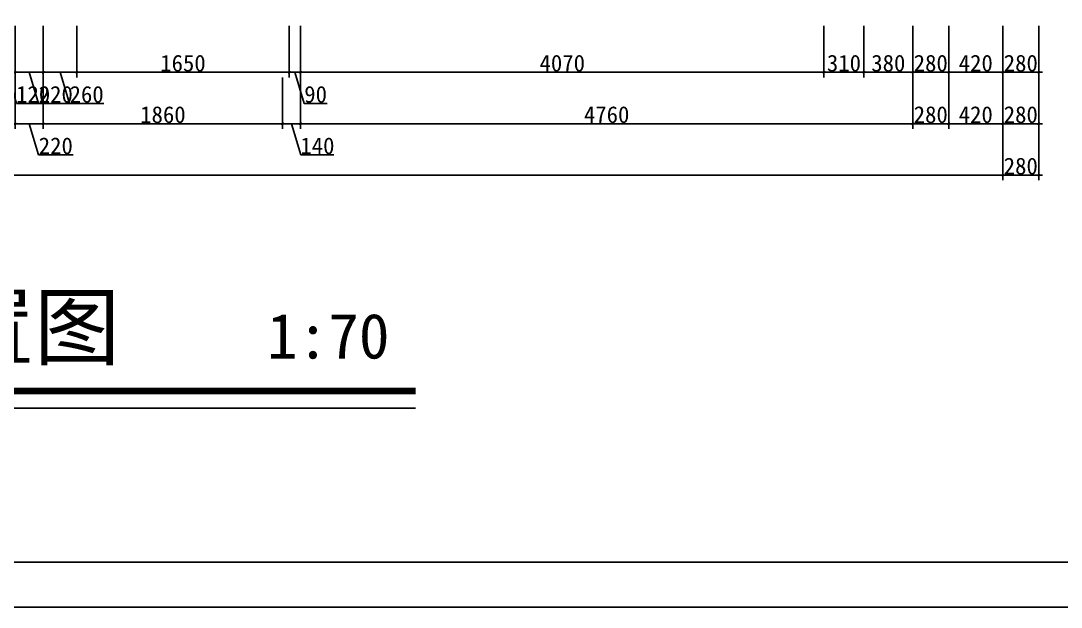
# Model space of a CAD drawing. Extents: x 13886 to 74789, y -750269 to -704302.
# Drawn here: x 60364 to 68454, y -725092 to -720533 of the extents above; entities that cross this region are included whole.
import ezdxf

# ---------------------------------------------------------------- set-up
doc = ezdxf.new("R2010")
doc.units = 0
doc.header["$LTSCALE"] = 10
doc.layers.get('0').update_dxf_attribs({"linetype": 'CONTINUOUS'})
doc.layers.get('DEFPOINTS').update_dxf_attribs({"linetype": 'CONTINUOUS'})
doc.layers.add('____4', color=4, linetype='CONTINUOUS')
doc.layers.add('__A', color=14, linetype='CONTINUOUS')
doc.styles.get("Standard").update_dxf_attribs({"font": 'NSimSun.ttf'})
doc.dimstyles.get("Standard").update_dxf_attribs({"dimtxt": 0.18, "dimasz": 0.18, "dimexe": 0.18, "dimexo": 0.0625, "dimgap": 0.09, "dimtad": 0, "dimtih": 1, "dimtoh": 1, "dimdec": 4, "dimzin": 0, "dimtxsty": 'STANDARD', "dimcen": 0.09, "dimazin": 3, "dimtfac": 1, "dimtdec": 4, "dimtofl": 0, "dimtmove": 0, "dimatfit": 3, "dimtolj": 1, "dimtzin": 0})

# ---------------------------------------------------------------- blocks, each defined once
blk = doc.blocks.new('HTHJGJ')
at = {"layer": '__A', "ltscale": 150}
for p, q in [((42936.3, -749919.1), (15636.3, -749919.1)), ((43286.3, -750269.1), (13886.3, -750269.1))]:
    blk.add_line(p, q, dxfattribs=at)
blk = doc.blocks.new('_ARCHTICK')
at = {"color": 0, "linetype": 'BYBLOCK', "const_width": 0.15}
blk.add_lwpolyline([(-0.5, -0.5), (0.5, 0.5)], dxfattribs=at)
blk = doc.blocks.new('*D1048')
at = {"color": 250, "ltscale": 60}
for p, q in [((67999.4, -721373.2), (67999.4, -721773.2)), ((68279.4, -721373.2), (68279.4, -721773.2)), ((68309.4, -721733.2), (67969.4, -721733.2))]:
    blk.add_line(p, q, dxfattribs=at)
at = {"layer": 'DEFPOINTS', "color": 0, "ltscale": 60}
for p in [(67999.4, -721333.2), (68279.4, -721333.2), (67999.4, -721733.2)]:
    blk.add_point(p, dxfattribs=at)
at = {"color": 250, "ltscale": 60, "xscale": 20, "yscale": 20, "zscale": 20, "rotation": 180}
blk.add_blockref('_ARCHTICK', (67999.4, -721733.2), dxfattribs=at)
at = {"color": 250, "ltscale": 60, "xscale": 20, "yscale": 20, "zscale": 20}
blk.add_blockref('_ARCHTICK', (68279.4, -721733.2), dxfattribs=at)
at = {"color": 3, "ltscale": 60, "insert": (68139.4, -721663.2), "char_height": 130, "attachment_point": 5}
blk.add_mtext('\\A1;280', dxfattribs=at)
blk = doc.blocks.new('*D1049')
at = {"color": 250, "ltscale": 60}
for p, q in [((51192.1, -721373.2), (51192.1, -721773.2)), ((67999.4, -721373.2), (67999.4, -721773.2)), ((68029.4, -721733.2), (51162.1, -721733.2))]:
    blk.add_line(p, q, dxfattribs=at)
at = {"layer": 'DEFPOINTS', "color": 0, "ltscale": 60}
for p in [(51192.1, -721333.2), (67999.4, -721333.2), (51192.1, -721733.2)]:
    blk.add_point(p, dxfattribs=at)
at = {"color": 250, "ltscale": 60, "xscale": 20, "yscale": 20, "zscale": 20, "rotation": 180}
blk.add_blockref('_ARCHTICK', (51192.1, -721733.2), dxfattribs=at)
at = {"color": 250, "ltscale": 60, "xscale": 20, "yscale": 20, "zscale": 20}
blk.add_blockref('_ARCHTICK', (67999.4, -721733.2), dxfattribs=at)
at = {"color": 3, "ltscale": 60, "insert": (59595.7, -721663.2), "char_height": 130, "attachment_point": 5}
blk.add_mtext('\\A1;16805', dxfattribs=at)
blk = doc.blocks.new('*D1061')
at = {"color": 250, "ltscale": 60}
for p, q in [((60319.4, -720973.2), (60319.4, -721373.2)), ((60539.4, -720973.2), (60539.4, -721373.2)), ((60289.4, -721333.2), (60569.4, -721333.2)), ((60429.4, -721333.2), (60502.1, -721575.7)), ((60502.1, -721575.7), (60770.7, -721575.7))]:
    blk.add_line(p, q, dxfattribs=at)
at = {"layer": 'DEFPOINTS', "color": 0, "ltscale": 60}
for p in [(60319.4, -720933.2), (60539.4, -720933.2), (60539.4, -721333.2)]:
    blk.add_point(p, dxfattribs=at)
at = {"color": 250, "ltscale": 60, "xscale": 20, "yscale": 20, "zscale": 20, "rotation": 180}
blk.add_blockref('_ARCHTICK', (60319.4, -721333.2), dxfattribs=at)
at = {"color": 250, "ltscale": 60, "xscale": 20, "yscale": 20, "zscale": 20}
blk.add_blockref('_ARCHTICK', (60539.4, -721333.2), dxfattribs=at)
at = {"color": 3, "ltscale": 60, "insert": (60636.4, -721505.7), "char_height": 130, "attachment_point": 5}
blk.add_mtext('\\A1;220', dxfattribs=at)
blk = doc.blocks.new('*D1062')
at = {"color": 250, "ltscale": 60}
for p, q in [((60539.4, -720973.2), (60539.4, -721373.2)), ((62399.4, -720973.2), (62399.4, -721373.2)), ((60509.4, -721333.2), (62429.4, -721333.2))]:
    blk.add_line(p, q, dxfattribs=at)
at = {"layer": 'DEFPOINTS', "color": 0, "ltscale": 60}
for p in [(60539.4, -720933.2), (62399.4, -720933.2), (62399.4, -721333.2)]:
    blk.add_point(p, dxfattribs=at)
at = {"color": 250, "ltscale": 60, "xscale": 20, "yscale": 20, "zscale": 20, "rotation": 180}
blk.add_blockref('_ARCHTICK', (60539.4, -721333.2), dxfattribs=at)
at = {"color": 250, "ltscale": 60, "xscale": 20, "yscale": 20, "zscale": 20}
blk.add_blockref('_ARCHTICK', (62399.4, -721333.2), dxfattribs=at)
at = {"color": 3, "ltscale": 60, "insert": (61469.4, -721263.2), "char_height": 130, "attachment_point": 5}
blk.add_mtext('\\A1;1860', dxfattribs=at)
blk = doc.blocks.new('*D1063')
at = {"color": 250, "ltscale": 60}
for p, q in [((62399.4, -720973.2), (62399.4, -721373.2)), ((62539.4, -720973.2), (62539.4, -721373.2)), ((62369.4, -721333.2), (62569.4, -721333.2)), ((62469.4, -721333.2), (62542.1, -721575.7)), ((62542.1, -721575.7), (62799.1, -721575.7))]:
    blk.add_line(p, q, dxfattribs=at)
at = {"layer": 'DEFPOINTS', "color": 0, "ltscale": 60}
for p in [(62399.4, -720933.2), (62539.4, -720933.2), (62539.4, -721333.2)]:
    blk.add_point(p, dxfattribs=at)
at = {"color": 250, "ltscale": 60, "xscale": 20, "yscale": 20, "zscale": 20, "rotation": 180}
blk.add_blockref('_ARCHTICK', (62399.4, -721333.2), dxfattribs=at)
at = {"color": 250, "ltscale": 60, "xscale": 20, "yscale": 20, "zscale": 20}
blk.add_blockref('_ARCHTICK', (62539.4, -721333.2), dxfattribs=at)
at = {"color": 3, "ltscale": 60, "insert": (62670.6, -721505.7), "char_height": 130, "attachment_point": 5}
blk.add_mtext('\\A1;140', dxfattribs=at)
blk = doc.blocks.new('*D1064')
at = {"color": 250, "ltscale": 60}
for p, q in [((62539.4, -720973.2), (62539.4, -721373.2)), ((67299.4, -720973.2), (67299.4, -721373.2)), ((62509.4, -721333.2), (67329.4, -721333.2))]:
    blk.add_line(p, q, dxfattribs=at)
at = {"layer": 'DEFPOINTS', "color": 0, "ltscale": 60}
for p in [(62539.4, -720933.2), (67299.4, -720933.2), (67299.4, -721333.2)]:
    blk.add_point(p, dxfattribs=at)
at = {"color": 250, "ltscale": 60, "xscale": 20, "yscale": 20, "zscale": 20, "rotation": 180}
blk.add_blockref('_ARCHTICK', (62539.4, -721333.2), dxfattribs=at)
at = {"color": 250, "ltscale": 60, "xscale": 20, "yscale": 20, "zscale": 20}
blk.add_blockref('_ARCHTICK', (67299.4, -721333.2), dxfattribs=at)
at = {"color": 3, "ltscale": 60, "insert": (64919.4, -721263.2), "char_height": 130, "attachment_point": 5}
blk.add_mtext('\\A1;4760', dxfattribs=at)
blk = doc.blocks.new('*D1065')
at = {"color": 250, "ltscale": 60}
for p, q in [((67299.4, -720973.2), (67299.4, -721373.2)), ((67579.4, -720973.2), (67579.4, -721373.2)), ((67269.4, -721333.2), (67609.4, -721333.2))]:
    blk.add_line(p, q, dxfattribs=at)
at = {"layer": 'DEFPOINTS', "color": 0, "ltscale": 60}
for p in [(67299.4, -720933.2), (67579.4, -720933.2), (67579.4, -721333.2)]:
    blk.add_point(p, dxfattribs=at)
at = {"color": 250, "ltscale": 60, "xscale": 20, "yscale": 20, "zscale": 20, "rotation": 180}
blk.add_blockref('_ARCHTICK', (67299.4, -721333.2), dxfattribs=at)
at = {"color": 250, "ltscale": 60, "xscale": 20, "yscale": 20, "zscale": 20}
blk.add_blockref('_ARCHTICK', (67579.4, -721333.2), dxfattribs=at)
at = {"color": 3, "ltscale": 60, "insert": (67439.4, -721263.2), "char_height": 130, "attachment_point": 5}
blk.add_mtext('\\A1;280', dxfattribs=at)
blk = doc.blocks.new('*D1066')
at = {"color": 250, "ltscale": 60}
for p, q in [((67579.4, -720973.2), (67579.4, -721373.2)), ((67999.4, -720973.2), (67999.4, -721373.2)), ((67549.4, -721333.2), (68029.4, -721333.2))]:
    blk.add_line(p, q, dxfattribs=at)
at = {"layer": 'DEFPOINTS', "color": 0, "ltscale": 60}
for p in [(67579.4, -720933.2), (67999.4, -720933.2), (67999.4, -721333.2)]:
    blk.add_point(p, dxfattribs=at)
at = {"color": 250, "ltscale": 60, "xscale": 20, "yscale": 20, "zscale": 20, "rotation": 180}
blk.add_blockref('_ARCHTICK', (67579.4, -721333.2), dxfattribs=at)
at = {"color": 250, "ltscale": 60, "xscale": 20, "yscale": 20, "zscale": 20}
blk.add_blockref('_ARCHTICK', (67999.4, -721333.2), dxfattribs=at)
at = {"color": 3, "ltscale": 60, "insert": (67789.4, -721263.2), "char_height": 130, "attachment_point": 5}
blk.add_mtext('\\A1;420', dxfattribs=at)
blk = doc.blocks.new('*D1067')
at = {"color": 250, "ltscale": 60}
for p, q in [((67999.4, -720973.2), (67999.4, -721373.2)), ((68279.4, -720973.2), (68279.4, -721373.2)), ((67969.4, -721333.2), (68309.4, -721333.2))]:
    blk.add_line(p, q, dxfattribs=at)
at = {"layer": 'DEFPOINTS', "color": 0, "ltscale": 60}
for p in [(67999.4, -720933.2), (68279.4, -720933.2), (68279.4, -721333.2)]:
    blk.add_point(p, dxfattribs=at)
at = {"color": 250, "ltscale": 60, "xscale": 20, "yscale": 20, "zscale": 20, "rotation": 180}
blk.add_blockref('_ARCHTICK', (67999.4, -721333.2), dxfattribs=at)
at = {"color": 250, "ltscale": 60, "xscale": 20, "yscale": 20, "zscale": 20}
blk.add_blockref('_ARCHTICK', (68279.4, -721333.2), dxfattribs=at)
at = {"color": 3, "ltscale": 60, "insert": (68139.4, -721263.2), "char_height": 130, "attachment_point": 5}
blk.add_mtext('\\A1;280', dxfattribs=at)
blk = doc.blocks.new('*D1080')
at = {"color": 250, "ltscale": 60}
for p, q in [((60199.4, -720573.2), (60199.4, -720973.2)), ((60319.4, -720573.2), (60319.4, -720973.2)), ((60169.4, -720933.2), (60349.4, -720933.2)), ((60259.4, -720933.2), (60332.1, -721175.7)), ((60332.1, -721175.7), (60589.1, -721175.7))]:
    blk.add_line(p, q, dxfattribs=at)
at = {"layer": 'DEFPOINTS', "color": 0, "ltscale": 60}
for p in [(60199.4, -720533.2), (60319.4, -720533.2), (60319.4, -720933.2)]:
    blk.add_point(p, dxfattribs=at)
at = {"color": 250, "ltscale": 60, "xscale": 20, "yscale": 20, "zscale": 20, "rotation": 180}
blk.add_blockref('_ARCHTICK', (60199.4, -720933.2), dxfattribs=at)
at = {"color": 250, "ltscale": 60, "xscale": 20, "yscale": 20, "zscale": 20}
blk.add_blockref('_ARCHTICK', (60319.4, -720933.2), dxfattribs=at)
at = {"color": 3, "ltscale": 60, "insert": (60460.6, -721105.7), "char_height": 130, "attachment_point": 5}
blk.add_mtext('\\A1;120', dxfattribs=at)
blk = doc.blocks.new('*D1081')
at = {"color": 250, "ltscale": 60}
for p, q in [((60319.4, -720573.2), (60319.4, -720973.2)), ((60539.4, -720573.2), (60539.4, -720973.2)), ((60289.4, -720933.2), (60569.4, -720933.2)), ((60429.4, -720933.2), (60502.1, -721175.7)), ((60502.1, -721175.7), (60770.7, -721175.7))]:
    blk.add_line(p, q, dxfattribs=at)
at = {"layer": 'DEFPOINTS', "color": 0, "ltscale": 60}
for p in [(60319.4, -720533.2), (60539.4, -720533.2), (60539.4, -720933.2)]:
    blk.add_point(p, dxfattribs=at)
at = {"color": 250, "ltscale": 60, "xscale": 20, "yscale": 20, "zscale": 20, "rotation": 180}
blk.add_blockref('_ARCHTICK', (60319.4, -720933.2), dxfattribs=at)
at = {"color": 250, "ltscale": 60, "xscale": 20, "yscale": 20, "zscale": 20}
blk.add_blockref('_ARCHTICK', (60539.4, -720933.2), dxfattribs=at)
at = {"color": 3, "ltscale": 60, "insert": (60636.4, -721105.7), "char_height": 130, "attachment_point": 5}
blk.add_mtext('\\A1;220', dxfattribs=at)
blk = doc.blocks.new('*D1082')
at = {"color": 250, "ltscale": 60}
for p, q in [((60539.4, -720573.2), (60539.4, -720973.2)), ((60799.4, -720573.2), (60799.4, -720973.2)), ((60509.4, -720933.2), (60829.4, -720933.2)), ((60669.4, -720933.2), (60742.1, -721175.7)), ((60742.1, -721175.7), (61010.7, -721175.7))]:
    blk.add_line(p, q, dxfattribs=at)
at = {"layer": 'DEFPOINTS', "color": 0, "ltscale": 60}
for p in [(60539.4, -720533.2), (60799.4, -720533.2), (60799.4, -720933.2)]:
    blk.add_point(p, dxfattribs=at)
at = {"color": 250, "ltscale": 60, "xscale": 20, "yscale": 20, "zscale": 20, "rotation": 180}
blk.add_blockref('_ARCHTICK', (60539.4, -720933.2), dxfattribs=at)
at = {"color": 250, "ltscale": 60, "xscale": 20, "yscale": 20, "zscale": 20}
blk.add_blockref('_ARCHTICK', (60799.4, -720933.2), dxfattribs=at)
at = {"color": 3, "ltscale": 60, "insert": (60876.4, -721105.7), "char_height": 130, "attachment_point": 5}
blk.add_mtext('\\A1;260', dxfattribs=at)
blk = doc.blocks.new('*D1083')
at = {"color": 250, "ltscale": 60}
for p, q in [((60799.4, -720573.2), (60799.4, -720973.2)), ((62451, -720573.2), (62451, -720973.2)), ((60769.4, -720933.2), (62481, -720933.2))]:
    blk.add_line(p, q, dxfattribs=at)
at = {"layer": 'DEFPOINTS', "color": 0, "ltscale": 60}
for p in [(60799.4, -720533.2), (62451, -720533.2), (62451, -720933.2)]:
    blk.add_point(p, dxfattribs=at)
at = {"color": 250, "ltscale": 60, "xscale": 20, "yscale": 20, "zscale": 20, "rotation": 180}
blk.add_blockref('_ARCHTICK', (60799.4, -720933.2), dxfattribs=at)
at = {"color": 250, "ltscale": 60, "xscale": 20, "yscale": 20, "zscale": 20}
blk.add_blockref('_ARCHTICK', (62451, -720933.2), dxfattribs=at)
at = {"color": 3, "ltscale": 60, "insert": (61625.2, -720863.2), "char_height": 130, "attachment_point": 5}
blk.add_mtext('\\A1;1650', dxfattribs=at)
blk = doc.blocks.new('*D1084')
at = {"color": 250, "ltscale": 60}
for p, q in [((62451, -720573.2), (62451, -720973.2)), ((62539.4, -720573.2), (62539.4, -720973.2)), ((62421, -720933.2), (62569.4, -720933.2)), ((62495.2, -720933.2), (62568, -721175.7)), ((62568, -721175.7), (62745.5, -721175.7))]:
    blk.add_line(p, q, dxfattribs=at)
at = {"layer": 'DEFPOINTS', "color": 0, "ltscale": 60}
for p in [(62451, -720533.2), (62539.4, -720533.2), (62539.4, -720933.2)]:
    blk.add_point(p, dxfattribs=at)
at = {"color": 250, "ltscale": 60, "xscale": 20, "yscale": 20, "zscale": 20, "rotation": 180}
blk.add_blockref('_ARCHTICK', (62451, -720933.2), dxfattribs=at)
at = {"color": 250, "ltscale": 60, "xscale": 20, "yscale": 20, "zscale": 20}
blk.add_blockref('_ARCHTICK', (62539.4, -720933.2), dxfattribs=at)
at = {"color": 3, "ltscale": 60, "insert": (62656.7, -721105.7), "char_height": 130, "attachment_point": 5}
blk.add_mtext('\\A1;90', dxfattribs=at)
blk = doc.blocks.new('*D1085')
at = {"color": 250, "ltscale": 60}
for p, q in [((62539.4, -720573.2), (62539.4, -720973.2)), ((66609.4, -720573.2), (66609.4, -720973.2)), ((62509.4, -720933.2), (66639.4, -720933.2))]:
    blk.add_line(p, q, dxfattribs=at)
at = {"layer": 'DEFPOINTS', "color": 0, "ltscale": 60}
for p in [(62539.4, -720533.2), (66609.4, -720533.2), (66609.4, -720933.2)]:
    blk.add_point(p, dxfattribs=at)
at = {"color": 250, "ltscale": 60, "xscale": 20, "yscale": 20, "zscale": 20, "rotation": 180}
blk.add_blockref('_ARCHTICK', (62539.4, -720933.2), dxfattribs=at)
at = {"color": 250, "ltscale": 60, "xscale": 20, "yscale": 20, "zscale": 20}
blk.add_blockref('_ARCHTICK', (66609.4, -720933.2), dxfattribs=at)
at = {"color": 3, "ltscale": 60, "insert": (64574.4, -720863.2), "char_height": 130, "attachment_point": 5}
blk.add_mtext('\\A1;4070', dxfattribs=at)
blk = doc.blocks.new('*D1086')
at = {"color": 250, "ltscale": 60}
for p, q in [((66609.4, -720573.2), (66609.4, -720973.2)), ((66919.4, -720573.2), (66919.4, -720973.2)), ((66579.4, -720933.2), (66949.4, -720933.2))]:
    blk.add_line(p, q, dxfattribs=at)
at = {"layer": 'DEFPOINTS', "color": 0, "ltscale": 60}
for p in [(66609.4, -720533.2), (66919.4, -720533.2), (66919.4, -720933.2)]:
    blk.add_point(p, dxfattribs=at)
at = {"color": 250, "ltscale": 60, "xscale": 20, "yscale": 20, "zscale": 20, "rotation": 180}
blk.add_blockref('_ARCHTICK', (66609.4, -720933.2), dxfattribs=at)
at = {"color": 250, "ltscale": 60, "xscale": 20, "yscale": 20, "zscale": 20}
blk.add_blockref('_ARCHTICK', (66919.4, -720933.2), dxfattribs=at)
at = {"color": 3, "ltscale": 60, "insert": (66764.4, -720863.2), "char_height": 130, "attachment_point": 5}
blk.add_mtext('\\A1;310', dxfattribs=at)
blk = doc.blocks.new('*D1087')
at = {"color": 250, "ltscale": 60}
for p, q in [((66919.4, -720573.2), (66919.4, -720973.2)), ((67299.4, -720573.2), (67299.4, -720973.2)), ((66889.4, -720933.2), (67329.4, -720933.2))]:
    blk.add_line(p, q, dxfattribs=at)
at = {"layer": 'DEFPOINTS', "color": 0, "ltscale": 60}
for p in [(66919.4, -720533.2), (67299.4, -720533.2), (67299.4, -720933.2)]:
    blk.add_point(p, dxfattribs=at)
at = {"color": 250, "ltscale": 60, "xscale": 20, "yscale": 20, "zscale": 20, "rotation": 180}
blk.add_blockref('_ARCHTICK', (66919.4, -720933.2), dxfattribs=at)
at = {"color": 250, "ltscale": 60, "xscale": 20, "yscale": 20, "zscale": 20}
blk.add_blockref('_ARCHTICK', (67299.4, -720933.2), dxfattribs=at)
at = {"color": 3, "ltscale": 60, "insert": (67109.4, -720863.2), "char_height": 130, "attachment_point": 5}
blk.add_mtext('\\A1;380', dxfattribs=at)
blk = doc.blocks.new('*D1088')
at = {"color": 250, "ltscale": 60}
for p, q in [((67299.4, -720573.2), (67299.4, -720973.2)), ((67579.4, -720573.2), (67579.4, -720973.2)), ((67269.4, -720933.2), (67609.4, -720933.2))]:
    blk.add_line(p, q, dxfattribs=at)
at = {"layer": 'DEFPOINTS', "color": 0, "ltscale": 60}
for p in [(67299.4, -720533.2), (67579.4, -720533.2), (67579.4, -720933.2)]:
    blk.add_point(p, dxfattribs=at)
at = {"color": 250, "ltscale": 60, "xscale": 20, "yscale": 20, "zscale": 20, "rotation": 180}
blk.add_blockref('_ARCHTICK', (67299.4, -720933.2), dxfattribs=at)
at = {"color": 250, "ltscale": 60, "xscale": 20, "yscale": 20, "zscale": 20}
blk.add_blockref('_ARCHTICK', (67579.4, -720933.2), dxfattribs=at)
at = {"color": 3, "ltscale": 60, "insert": (67439.4, -720863.2), "char_height": 130, "attachment_point": 5}
blk.add_mtext('\\A1;280', dxfattribs=at)
blk = doc.blocks.new('*D1089')
at = {"color": 250, "ltscale": 60}
for p, q in [((67579.4, -720573.2), (67579.4, -720973.2)), ((67999.4, -720573.2), (67999.4, -720973.2)), ((67549.4, -720933.2), (68029.4, -720933.2))]:
    blk.add_line(p, q, dxfattribs=at)
at = {"layer": 'DEFPOINTS', "color": 0, "ltscale": 60}
for p in [(67579.4, -720533.2), (67999.4, -720533.2), (67999.4, -720933.2)]:
    blk.add_point(p, dxfattribs=at)
at = {"color": 250, "ltscale": 60, "xscale": 20, "yscale": 20, "zscale": 20, "rotation": 180}
blk.add_blockref('_ARCHTICK', (67579.4, -720933.2), dxfattribs=at)
at = {"color": 250, "ltscale": 60, "xscale": 20, "yscale": 20, "zscale": 20}
blk.add_blockref('_ARCHTICK', (67999.4, -720933.2), dxfattribs=at)
at = {"color": 3, "ltscale": 60, "insert": (67789.4, -720863.2), "char_height": 130, "attachment_point": 5}
blk.add_mtext('\\A1;420', dxfattribs=at)
blk = doc.blocks.new('*D1090')
at = {"color": 250, "ltscale": 60}
for p, q in [((67999.4, -720573.2), (67999.4, -720973.2)), ((68279.4, -720573.2), (68279.4, -720973.2)), ((67969.4, -720933.2), (68309.4, -720933.2))]:
    blk.add_line(p, q, dxfattribs=at)
at = {"layer": 'DEFPOINTS', "color": 0, "ltscale": 60}
for p in [(67999.4, -720533.2), (68279.4, -720533.2), (68279.4, -720933.2)]:
    blk.add_point(p, dxfattribs=at)
at = {"color": 250, "ltscale": 60, "xscale": 20, "yscale": 20, "zscale": 20, "rotation": 180}
blk.add_blockref('_ARCHTICK', (67999.4, -720933.2), dxfattribs=at)
at = {"color": 250, "ltscale": 60, "xscale": 20, "yscale": 20, "zscale": 20}
blk.add_blockref('_ARCHTICK', (68279.4, -720933.2), dxfattribs=at)
at = {"color": 3, "ltscale": 60, "insert": (68139.4, -720863.2), "char_height": 130, "attachment_point": 5}
blk.add_mtext('\\A1;280', dxfattribs=at)

msp = doc.modelspace()

# ---------------------------------------------------------------- linework, layer by layer
at = {"layer": '____4', "color": 3}
msp.add_line((56487.1, -723545.5), (63434.3, -723545.5), dxfattribs=at)
at = {"layer": '____4', "color": 3, "const_width": 50}
msp.add_lwpolyline([(56487.1, -723411.1), (63434.3, -723411.1)], dxfattribs=at)

# ---------------------------------------------------------------- block references
msp.add_blockref('HTHJGJ', (31502.5, 25177.6))

# ---------------------------------------------------------------- texts
at = {"layer": '____4', "insert": (56457, -722668.5), "char_height": 560, "attachment_point": 1}
msp.add_mtext('{\\H0.87500x;\\C7;平面家具布置图}{\\H1.00013x;\\C7;   }{\\H0.62518x;\\C7;1:70}', dxfattribs=at)

# ---------------------------------------------------------------- dimensions: what is measured, and where the dimension line sits
at = {"ltscale": 60}
for base, p1, p2, picture, middle in [((60319.4, -720933.2), (60199.4, -720533.2), (60319.4, -720533.2), '*D1080', (60337.1, -721105.7)), ((60539.4, -720933.2), (60319.4, -720533.2), (60539.4, -720533.2), '*D1081', (60507.1, -721105.7)), ((60799.4, -720933.2), (60539.4, -720533.2), (60799.4, -720533.2), '*D1082', (60747.1, -721105.7)), ((62451, -720933.2), (60799.4, -720533.2), (62451, -720533.2), '*D1083', (61625.2, -720863.2)), ((62539.4, -720933.2), (62451, -720533.2), (62539.4, -720533.2), '*D1084', (62573, -721105.7)), ((66609.4, -720933.2), (62539.4, -720533.2), (66609.4, -720533.2), '*D1085', (64574.4, -720863.2)), ((66919.4, -720933.2), (66609.4, -720533.2), (66919.4, -720533.2), '*D1086', (66764.4, -720863.2)), ((67299.4, -720933.2), (66919.4, -720533.2), (67299.4, -720533.2), '*D1087', (67109.4, -720863.2)), ((67579.4, -720933.2), (67299.4, -720533.2), (67579.4, -720533.2), '*D1088', (67439.4, -720863.2)), ((67999.4, -720933.2), (67579.4, -720533.2), (67999.4, -720533.2), '*D1089', (67789.4, -720863.2)), ((68279.4, -720933.2), (67999.4, -720533.2), (68279.4, -720533.2), '*D1090', (68139.4, -720863.2)), ((60539.4, -721333.2), (60319.4, -720933.2), (60539.4, -720933.2), '*D1061', (60507.1, -721505.7)), ((62399.4, -721333.2), (60539.4, -720933.2), (62399.4, -720933.2), '*D1062', (61469.4, -721263.2)), ((62539.4, -721333.2), (62399.4, -720933.2), (62539.4, -720933.2), '*D1063', (62547.1, -721505.7)), ((67299.4, -721333.2), (62539.4, -720933.2), (67299.4, -720933.2), '*D1064', (64919.4, -721263.2)), ((67579.4, -721333.2), (67299.4, -720933.2), (67579.4, -720933.2), '*D1065', (67439.4, -721263.2)), ((67999.4, -721333.2), (67579.4, -720933.2), (67999.4, -720933.2), '*D1066', (67789.4, -721263.2)), ((68279.4, -721333.2), (67999.4, -720933.2), (68279.4, -720933.2), '*D1067', (68139.4, -721263.2)), ((51192.1, -721733.2), (67999.4, -721333.2), (51192.1, -721333.2), '*D1049', (59595.7, -721663.2)), ((67999.4, -721733.2), (68279.4, -721333.2), (67999.4, -721333.2), '*D1048', (68139.4, -721663.2))]:
    dim = msp.add_linear_dim(base=base, p1=p1, p2=p2, dimstyle='STANDARD', override={"dimtxt": 130, "dimasz": 20, "dimexe": 40, "dimexo": 40, "dimgap": 5, "dimtad": 1, "dimtih": 0, "dimtoh": 0, "dimdec": 0, "dimrnd": 5, "dimblk1": 'ARCHTICK', "dimblk2": 'ARCHTICK', "dimsah": 1, "dimdle": 30, "dimclrd": 250, "dimclre": 250, "dimclrt": 3, "dimtdec": 0, "dimtmove": 1, "dimldrblk": 'ARCHTICK', "dimfxl": 15, "dimarcsym": 1}, dxfattribs=at)
    dim.commit()
    dim.dimension.update_dxf_attribs({"geometry": picture, "text_midpoint": middle})

doc.saveas('drawing.dxf')
